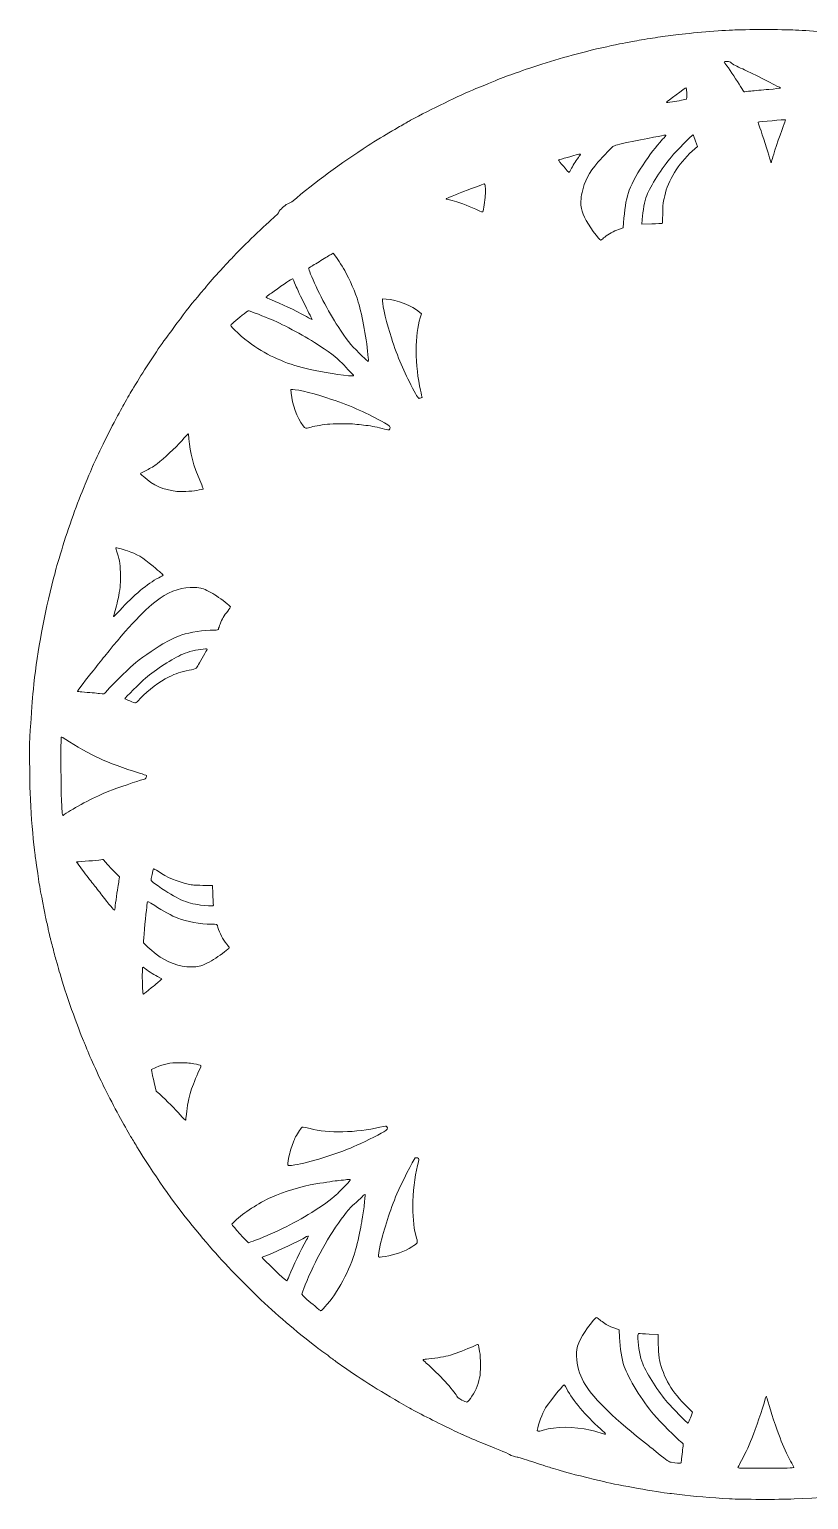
# Model space of a CAD drawing. Header units: inches. Extents: x -59.63 to -52.01, y -0.13 to 0.81.
# Drawn here: x -58.518 to -58.023, y -0.126 to 0.808 of the extents above; entities that cross this region are included whole.
import ezdxf

# ---------------------------------------------------------------- set-up
doc = ezdxf.new("R2010")
doc.units = ezdxf.units.IN
doc.header["$MEASUREMENT"] = 0
doc.layers.add('Basketball', color=7, linetype='Continuous')

msp = doc.modelspace()

# ---------------------------------------------------------------- linework, layer by layer
at = {"layer": 'Basketball', "lineweight": 0}
for points, knots in [([(-57.58404, 0.36231), (-57.58491, 0.37888), (-57.58511, 0.38116), (-57.5872, 0.39898), (-57.58812, 0.40679), (-57.58988, 0.41808), (-57.59163, 0.42733), (-57.59192, 0.42883), (-57.59223, 0.43057), (-57.59234, 0.4312), (-57.59251, 0.43227), (-57.59312, 0.43519), (-57.59452, 0.44165), (-57.5964, 0.45031), (-57.59976, 0.46328), (-57.60275, 0.47345), (-57.60467, 0.47994), (-57.61024, 0.49693), (-57.61163, 0.50051), (-57.61212, 0.50177), (-57.6131, 0.50435), (-57.61381, 0.50624), (-57.61451, 0.50813), (-57.61574, 0.51129), (-57.61654, 0.51326), (-57.61733, 0.51523), (-57.61826, 0.51755), (-57.6186, 0.51841), (-57.62011, 0.52231), (-57.62306, 0.52904), (-57.62724, 0.53816), (-57.63138, 0.54716), (-57.64126, 0.56636), (-57.64516, 0.57295), (-57.65341, 0.58689), (-57.66024, 0.59783), (-57.66378, 0.60276), (-57.66469, 0.60402), (-57.66612, 0.60609), (-57.66697, 0.60735), (-57.66782, 0.60861), (-57.67, 0.61168), (-57.67182, 0.61419), (-57.67364, 0.61669), (-57.67565, 0.61946), (-57.67629, 0.62034), (-57.67692, 0.62123), (-57.67821, 0.62293), (-57.67915, 0.62413), (-57.68009, 0.62532), (-57.68263, 0.62859), (-57.68481, 0.63138), (-57.68699, 0.63417), (-57.68958, 0.63738), (-57.69056, 0.63851), (-57.69154, 0.63964), (-57.69412, 0.6427), (-57.69629, 0.6453), (-57.70722, 0.65839), (-57.72626, 0.67772), (-57.74128, 0.69098), (-57.74491, 0.69419), (-57.75103, 0.69943), (-57.75315, 0.70116), (-57.76681, 0.71229), (-57.77872, 0.72121), (-57.78897, 0.72798), (-57.79031, 0.72886), (-57.79308, 0.7307), (-57.79513, 0.73208), (-57.79718, 0.73345), (-57.80105, 0.7359), (-57.80372, 0.73753), (-57.8064, 0.73915), (-57.8093, 0.74095), (-57.81017, 0.74153), (-57.81104, 0.74211), (-57.81297, 0.74327), (-57.81447, 0.74411), (-57.81596, 0.74495), (-57.81809, 0.74618), (-57.81919, 0.74684), (-57.82319, 0.74926), (-57.84058, 0.75838), (-57.84796, 0.76194), (-57.85482, 0.76524), (-57.86194, 0.76846), (-57.86817, 0.77106), (-57.87116, 0.77231), (-57.87406, 0.77354), (-57.87461, 0.77379), (-57.87977, 0.77613), (-57.90682, 0.78575), (-57.914, 0.78781), (-57.91526, 0.78817), (-57.91848, 0.78912), (-57.92116, 0.78993), (-57.92383, 0.79074), (-57.92777, 0.79183), (-57.92989, 0.79236), (-57.93202, 0.79289), (-57.93518, 0.79371), (-57.93691, 0.79418), (-57.93864, 0.79465), (-57.94154, 0.79536), (-57.94335, 0.79577), (-57.95051, 0.79738), (-57.95855, 0.79909), (-57.96169, 0.79967), (-57.9635, 0.80001), (-57.9662, 0.80053), (-57.9677, 0.80083), (-57.97207, 0.80171), (-57.98923, 0.80432), (-57.99477, 0.80495), (-57.99555, 0.80504), (-57.99839, 0.80537), (-58.00107, 0.80568), (-58.00375, 0.80599), (-58.00761, 0.80638), (-58.00966, 0.80654), (-58.0209, 0.8074), (-58.02547, 0.80771), (-58.03143, 0.80799), (-58.03965, 0.80837), (-58.06388, 0.80837), (-58.07153, 0.80799), (-58.08204, 0.80747), (-58.10073, 0.80583), (-58.10919, 0.80468), (-58.111, 0.80444), (-58.1139, 0.80405), (-58.11564, 0.80382), (-58.11737, 0.80359), (-58.12033, 0.80315), (-58.12222, 0.80284), (-58.12411, 0.80253), (-58.12725, 0.80202), (-58.1292, 0.80171), (-58.13114, 0.80139), (-58.13372, 0.80094), (-58.13492, 0.8007), (-58.13613, 0.80046), (-58.13821, 0.80007), (-58.13955, 0.79983), (-58.14367, 0.79911), (-58.15182, 0.79734), (-58.16132, 0.7951), (-58.17256, 0.79245), (-58.1905, 0.78719), (-58.20256, 0.78302), (-58.21535, 0.77859), (-58.21807, 0.77754), (-58.2345, 0.7707), (-58.24543, 0.76615), (-58.26325, 0.75751), (-58.27603, 0.75057), (-58.27666, 0.75022), (-58.27937, 0.74867), (-58.28205, 0.74712), (-58.28472, 0.74557), (-58.28775, 0.74383), (-58.28878, 0.74325), (-58.29135, 0.7418), (-58.29883, 0.7372), (-58.30295, 0.73452), (-58.32094, 0.72286), (-58.33625, 0.7116), (-58.35147, 0.69878), (-58.35396, 0.69785), (-58.35626, 0.69648), (-58.3582, 0.69439), (-58.35918, 0.69333), (-58.35998, 0.69214), (-58.36063, 0.69088), (-58.36149, 0.69012), (-58.36235, 0.68936), (-58.36321, 0.68859), (-58.37046, 0.6821), (-58.38489, 0.66812), (-58.38908, 0.66353), (-58.39069, 0.66177), (-58.39351, 0.65872), (-58.39535, 0.65675), (-58.39908, 0.65276), (-58.40277, 0.64861), (-58.40578, 0.64502), (-58.40688, 0.64371), (-58.40857, 0.64172), (-58.40952, 0.6406), (-58.41444, 0.63484), (-58.41912, 0.6289), (-58.42432, 0.62184), (-58.42657, 0.61878), (-58.42941, 0.61492), (-58.43064, 0.61327), (-58.43623, 0.60577), (-58.44402, 0.59402), (-58.44968, 0.58458), (-58.45133, 0.58182), (-58.45294, 0.5792), (-58.45326, 0.57875), (-58.45358, 0.5783), (-58.4547, 0.57636), (-58.45576, 0.57445), (-58.45681, 0.57254), (-58.45824, 0.57), (-58.45892, 0.56882), (-58.46239, 0.56287), (-58.4711, 0.5458), (-58.4753, 0.53674), (-58.47778, 0.53139), (-58.47839, 0.53), (-58.48159, 0.52228), (-58.48238, 0.52039), (-58.48348, 0.51775), (-58.48404, 0.51641), (-58.48854, 0.50559), (-58.49471, 0.48806), (-58.49858, 0.47502), (-58.50138, 0.46561), (-58.50152, 0.46512), (-58.50298, 0.45941), (-58.50907, 0.43558), (-58.51311, 0.41379), (-58.51546, 0.39225), (-58.51653, 0.3824), (-58.51671, 0.38012), (-58.51764, 0.36489), (-58.51781, 0.36214), (-58.51801, 0.3597), (-58.51808, 0.35948), (-58.51833, 0.35871), (-58.5182, 0.33001), (-58.51791, 0.32307), (-58.51743, 0.31152), (-58.51653, 0.29934), (-58.51547, 0.28999), (-58.51524, 0.28795), (-58.51491, 0.28505), (-58.51474, 0.28355), (-58.51447, 0.28113), (-58.514, 0.27781), (-58.5126, 0.26837), (-58.5119, 0.26357), (-58.5093, 0.24971), (-58.50805, 0.24402), (-58.50751, 0.24158), (-58.50674, 0.23797), (-58.50632, 0.236), (-58.50591, 0.23403), (-58.50532, 0.23152), (-58.50501, 0.23042), (-58.50471, 0.22932), (-58.50381, 0.2259), (-58.50303, 0.22283), (-58.50224, 0.21976), (-58.50123, 0.21595), (-58.50078, 0.21438), (-58.50032, 0.2128), (-58.49947, 0.20984), (-58.49889, 0.20779), (-58.49585, 0.19715), (-58.48719, 0.17256), (-58.48391, 0.16526), (-58.48352, 0.16439), (-58.48296, 0.16304), (-58.48268, 0.16225), (-58.481, 0.15766), (-58.47419, 0.14254), (-58.47043, 0.13504), (-58.46481, 0.12383), (-58.45775, 0.11073), (-58.45398, 0.10454), (-58.45327, 0.10336), (-58.45148, 0.10039), (-58.45001, 0.09795), (-58.44051, 0.08214), (-58.42601, 0.06145), (-58.41497, 0.04797), (-58.40189, 0.03198), (-58.39417, 0.02344), (-58.38044, 0.00973), (-58.36793, -0.00277), (-58.35626, -0.01322), (-58.34332, -0.02353), (-58.33461, -0.03046), (-58.33357, -0.03126), (-58.33002, -0.03377), (-58.32837, -0.03494), (-58.32643, -0.03638), (-58.32572, -0.03695), (-58.32502, -0.03753), (-58.32366, -0.03854), (-58.32272, -0.03919), (-58.32177, -0.03985), (-58.31997, -0.04111), (-58.31871, -0.04201), (-58.30807, -0.04955), (-58.29298, -0.059), (-58.27746, -0.06782), (-58.27297, -0.07037), (-58.25943, -0.0773), (-58.25156, -0.08106), (-58.24695, -0.08327), (-58.24313, -0.08507), (-58.24307, -0.08507), (-58.24301, -0.08507), (-58.24106, -0.08592), (-58.23873, -0.08696), (-58.23447, -0.08886), (-58.22832, -0.09139), (-58.21932, -0.09492), (-58.21664, -0.09597), (-58.21388, -0.09722), (-58.21319, -0.09769), (-58.21184, -0.0986), (-58.20955, -0.09939), (-58.20827, -0.09939), (-58.20784, -0.09939), (-58.20365, -0.10067), (-58.19894, -0.10223), (-58.19424, -0.10379), (-58.18878, -0.10554), (-58.18681, -0.10612), (-58.18484, -0.1067), (-58.18226, -0.10748), (-58.18108, -0.10784), (-58.17505, -0.10972), (-58.1707, -0.11083), (-58.1533, -0.11499), (-58.14338, -0.11736), (-58.11912, -0.12166), (-58.1112, -0.12246), (-58.11017, -0.12256), (-58.1074, -0.12289), (-58.10504, -0.12318), (-58.09649, -0.12426), (-58.08505, -0.12523), (-58.07339, -0.12588), (-58.07339, -0.12588), (-58.07339, -0.12588), (-58.07339, -0.12588), (-58.06536, -0.12633), (-58.04258, -0.12641), (-58.03229, -0.12602), (-58.00264, -0.12492), (-57.97029, -0.12037), (-57.94049, -0.11311), (-57.92364, -0.10901), (-57.90309, -0.10278), (-57.89094, -0.0981), (-57.8896, -0.09759), (-57.88799, -0.097), (-57.88736, -0.09681), (-57.88633, -0.09649), (-57.87927, -0.09368), (-57.87118, -0.09037), (-57.86751, -0.08887), (-57.86158, -0.0863), (-57.85829, -0.0848), (-57.85695, -0.08419), (-57.85424, -0.08295), (-57.85227, -0.08205), (-57.84583, -0.07911), (-57.83355, -0.0728), (-57.82234, -0.06668), (-57.81835, -0.0645), (-57.80127, -0.05424), (-57.79814, -0.05214), (-57.79727, -0.05156), (-57.7956, -0.05047), (-57.79442, -0.04971), (-57.79243, -0.04844), (-57.79017, -0.04689), (-57.78024, -0.04), (-57.77819, -0.03858), (-57.77555, -0.03668), (-57.77437, -0.03577), (-57.77319, -0.03486), (-57.77029, -0.03267), (-57.76792, -0.0309), (-57.76556, -0.02913), (-57.76272, -0.02694), (-57.76162, -0.02603), (-57.76052, -0.02512), (-57.75819, -0.02325), (-57.75645, -0.02186), (-57.74504, -0.01279), (-57.7297, 0.00108), (-57.71894, 0.01206), (-57.71399, 0.01711), (-57.70391, 0.02784), (-57.70215, 0.02992), (-57.70162, 0.03055), (-57.69977, 0.03269), (-57.69804, 0.03467), (-57.69339, 0.03999), (-57.68913, 0.04504), (-57.68669, 0.04811), (-57.6789, 0.05795), (-57.67728, 0.0601), (-57.66999, 0.07031), (-57.66599, 0.07591), (-57.65709, 0.08924), (-57.65469, 0.09322), (-57.65402, 0.09433), (-57.65295, 0.09607), (-57.65229, 0.09709), (-57.64792, 0.10393), (-57.63995, 0.11821), (-57.63452, 0.12888), (-57.62849, 0.14075), (-57.61951, 0.1606), (-57.61631, 0.16912), (-57.61583, 0.17039), (-57.61498, 0.17264), (-57.6144, 0.17414), (-57.60757, 0.19189), (-57.60024, 0.21562), (-57.59634, 0.23257), (-57.59153, 0.25349), (-57.58872, 0.26932), (-57.58676, 0.28656), (-57.58572, 0.29576), (-57.58532, 0.29967), (-57.58507, 0.30317), (-57.58491, 0.30537), (-57.58464, 0.30879), (-57.58449, 0.31076), (-57.58357, 0.32204), (-57.58334, 0.34892), (-57.58404, 0.36231)], [0, 0, 0, 0, 1, 1, 1, 2, 2, 2, 3, 3, 3, 4, 4, 4, 5, 5, 5, 6, 6, 6, 7, 7, 7, 8, 8, 8, 9, 9, 9, 10, 10, 10, 11, 11, 11, 12, 12, 12, 13, 13, 13, 14, 14, 14, 15, 15, 15, 16, 16, 16, 17, 17, 17, 18, 18, 18, 19, 19, 19, 20, 20, 20, 21, 21, 21, 22, 22, 22, 23, 23, 23, 24, 24, 24, 25, 25, 25, 26, 26, 26, 27, 27, 27, 28, 28, 28, 29, 29, 29, 30, 30, 30, 31, 31, 31, 32, 32, 32, 33, 33, 33, 34, 34, 34, 35, 35, 35, 36, 36, 36, 37, 37, 37, 38, 38, 38, 39, 39, 39, 40, 40, 40, 41, 41, 41, 42, 42, 42, 43, 43, 43, 44, 44, 44, 45, 45, 45, 46, 46, 46, 47, 47, 47, 48, 48, 48, 49, 49, 49, 50, 50, 50, 51, 51, 51, 52, 52, 52, 53, 53, 53, 54, 54, 54, 55, 55, 55, 56, 56, 56, 57, 57, 57, 58, 58, 58, 59, 59, 59, 60, 60, 60, 61, 61, 61, 62, 62, 62, 63, 63, 63, 64, 64, 64, 65, 65, 65, 66, 66, 66, 67, 67, 67, 68, 68, 68, 69, 69, 69, 70, 70, 70, 71, 71, 71, 72, 72, 72, 73, 73, 73, 74, 74, 74, 75, 75, 75, 76, 76, 76, 77, 77, 77, 78, 78, 78, 79, 79, 79, 80, 80, 80, 81, 81, 81, 82, 82, 82, 83, 83, 83, 84, 84, 84, 85, 85, 85, 86, 86, 86, 87, 87, 87, 88, 88, 88, 89, 89, 89, 90, 90, 90, 91, 91, 91, 92, 92, 92, 93, 93, 93, 94, 94, 94, 95, 95, 95, 96, 96, 96, 97, 97, 97, 98, 98, 98, 99, 99, 99, 100, 100, 100, 101, 101, 101, 102, 102, 102, 103, 103, 103, 104, 104, 104, 105, 105, 105, 106, 106, 106, 107, 107, 107, 108, 108, 108, 109, 109, 109, 110, 110, 110, 111, 111, 111, 112, 112, 112, 113, 113, 113, 114, 114, 114, 115, 115, 115, 116, 116, 116, 117, 117, 117, 118, 118, 118, 119, 119, 119, 120, 120, 120, 121, 121, 121, 122, 122, 122, 123, 123, 123, 124, 124, 124, 125, 125, 125, 126, 126, 126, 127, 127, 127, 128, 128, 128, 129, 129, 129, 130, 130, 130, 131, 131, 131, 132, 132, 132, 133, 133, 133, 134, 134, 134, 135, 135, 135, 136, 136, 136, 137, 137, 137, 138, 138, 138, 139, 139, 139, 140, 140, 140, 141, 141, 141, 142, 142, 142, 143, 143, 143, 144, 144, 144, 144]), ([(-58.07506, 0.78521), (-58.076, 0.78646), (-58.07672, 0.78759), (-58.07664, 0.78771), (-58.07657, 0.78784), (-58.07579, 0.78793), (-58.07492, 0.78793), (-58.07354, 0.78793), (-58.07319, 0.78781), (-58.07212, 0.78693), (-58.07145, 0.78638), (-58.06988, 0.78547), (-58.06864, 0.7849), (-58.06739, 0.78433), (-58.06521, 0.78333), (-58.06379, 0.78268), (-58.06109, 0.78145), (-58.04262, 0.77218), (-58.04161, 0.77155), (-58.04129, 0.77135), (-58.04102, 0.77111), (-58.04102, 0.77102), (-58.04102, 0.77093), (-58.04434, 0.77057), (-58.0484, 0.77021), (-58.05246, 0.76986), (-58.05756, 0.76939), (-58.05975, 0.76916), (-58.06194, 0.76893), (-58.06389, 0.76874), (-58.06409, 0.76874), (-58.06429, 0.76874), (-58.06533, 0.77026), (-58.0664, 0.77211), (-58.06862, 0.77593), (-58.07252, 0.78183), (-58.07506, 0.78521)], [0, 0, 0, 0, 1, 1, 1, 2, 2, 2, 3, 3, 3, 4, 4, 4, 5, 5, 5, 6, 6, 6, 7, 7, 7, 8, 8, 8, 9, 9, 9, 10, 10, 10, 11, 11, 11, 12, 12, 12, 12]), ([(-58.1009, 0.77132), (-58.1006, 0.77132), (-58.10035, 0.76444), (-58.10064, 0.76407), (-58.10074, 0.76393), (-58.10222, 0.76359), (-58.10393, 0.76329), (-58.10564, 0.763), (-58.10819, 0.76256), (-58.10959, 0.76232), (-58.10959, 0.76232), (-58.10959, 0.76232), (-58.10959, 0.76232), (-58.1121, 0.76188), (-58.11349, 0.76176), (-58.11349, 0.76199), (-58.11349, 0.76219), (-58.10118, 0.77132), (-58.1009, 0.77132)], [0, 0, 0, 0, 1, 1, 1, 2, 2, 2, 3, 3, 3, 4, 4, 4, 5, 5, 5, 6, 6, 6, 6]), ([(-58.03772, 0.75093), (-58.03768, 0.75088), (-58.03808, 0.74975), (-58.03862, 0.74841), (-58.04002, 0.74495), (-58.04482, 0.73077), (-58.04574, 0.72736), (-58.04617, 0.72578), (-58.04663, 0.7243), (-58.04676, 0.72406), (-58.04705, 0.72355), (-58.04703, 0.72349), (-58.0479, 0.72678), (-58.04872, 0.72987), (-58.05244, 0.74141), (-58.05401, 0.74576), (-58.05471, 0.7477), (-58.05517, 0.74934), (-58.05504, 0.74942), (-58.05466, 0.74966), (-58.03791, 0.75112), (-58.03772, 0.75093)], [0, 0, 0, 0, 1, 1, 1, 2, 2, 2, 3, 3, 3, 4, 4, 4, 5, 5, 5, 6, 6, 6, 7, 7, 7, 7]), ([(-58.15696, 0.72392), (-58.15338, 0.72811), (-58.14794, 0.73375), (-58.14702, 0.73422), (-58.1461, 0.73469), (-58.14145, 0.73583), (-58.13526, 0.73709), (-58.11962, 0.74027), (-58.11412, 0.74132), (-58.11373, 0.74119), (-58.11358, 0.74114), (-58.11453, 0.73993), (-58.11584, 0.73851), (-58.12089, 0.73303), (-58.12328, 0.7299), (-58.12875, 0.72163), (-58.1325, 0.71597), (-58.13637, 0.70852), (-58.13761, 0.70459), (-58.13921, 0.69953), (-58.14014, 0.69364), (-58.14064, 0.68541), (-58.14064, 0.68541), (-58.14084, 0.68213), (-58.14084, 0.68213), (-58.14084, 0.68213), (-58.14386, 0.68111), (-58.14386, 0.68111), (-58.14709, 0.68002), (-58.15005, 0.67841), (-58.15267, 0.67631), (-58.15267, 0.67631), (-58.15267, 0.67631), (-58.15267, 0.67631), (-58.15357, 0.67559), (-58.15451, 0.67482), (-58.15476, 0.67461), (-58.15536, 0.67409), (-58.15579, 0.67446), (-58.15818, 0.67752), (-58.16308, 0.68378), (-58.1667, 0.69036), (-58.16751, 0.69445), (-58.16803, 0.69712), (-58.16787, 0.70078), (-58.16705, 0.70475), (-58.16561, 0.71173), (-58.16276, 0.71714), (-58.15696, 0.72392)], [0, 0, 0, 0, 1, 1, 1, 2, 2, 2, 3, 3, 3, 4, 4, 4, 5, 5, 5, 6, 6, 6, 7, 7, 7, 8, 8, 8, 9, 9, 9, 10, 10, 10, 11, 11, 11, 12, 12, 12, 13, 13, 13, 14, 14, 14, 15, 15, 15, 16, 16, 16, 16]), ([(-58.09549, 0.73242), (-58.10443, 0.72465), (-58.11148, 0.71406), (-58.11405, 0.70452), (-58.1155, 0.69913), (-58.11583, 0.69664), (-58.11583, 0.69075), (-58.11583, 0.68669), (-58.11593, 0.68504), (-58.11616, 0.68497), (-58.11635, 0.68491), (-58.11931, 0.68481), (-58.12275, 0.68473), (-58.12275, 0.68473), (-58.12901, 0.6846), (-58.12901, 0.6846), (-58.12901, 0.6846), (-58.12882, 0.6875), (-58.12882, 0.6875), (-58.12843, 0.69342), (-58.12738, 0.69894), (-58.12592, 0.70283), (-58.12379, 0.7085), (-58.11616, 0.72048), (-58.11024, 0.72744), (-58.10734, 0.73085), (-58.0971, 0.74126), (-58.09665, 0.74125), (-58.09645, 0.74125), (-58.09624, 0.74109), (-58.09618, 0.74089), (-58.09612, 0.74069), (-58.09553, 0.73906), (-58.09487, 0.73727), (-58.09487, 0.73727), (-58.09367, 0.734), (-58.09367, 0.734), (-58.09367, 0.734), (-58.09549, 0.73242), (-58.09549, 0.73242)], [0, 0, 0, 0, 1, 1, 1, 2, 2, 2, 3, 3, 3, 4, 4, 4, 5, 5, 5, 6, 6, 6, 7, 7, 7, 8, 8, 8, 9, 9, 9, 10, 10, 10, 11, 11, 11, 12, 12, 12, 13, 13, 13, 13]), ([(-58.1742, 0.7192), (-58.17468, 0.71825), (-58.17519, 0.71748), (-58.17534, 0.71748), (-58.17561, 0.71748), (-58.1766, 0.71858), (-58.18007, 0.72273), (-58.18173, 0.72472), (-58.18222, 0.72549), (-58.18182, 0.72549), (-58.18175, 0.72549), (-58.17927, 0.72619), (-58.17631, 0.72703), (-58.16992, 0.72885), (-58.16817, 0.72929), (-58.16799, 0.72911), (-58.16792, 0.72904), (-58.16857, 0.72803), (-58.16942, 0.72687), (-58.17125, 0.72441), (-58.17298, 0.72163), (-58.1742, 0.7192), (-58.1742, 0.7192), (-58.1742, 0.7192), (-58.1742, 0.7192)], [0, 0, 0, 0, 1, 1, 1, 2, 2, 2, 3, 3, 3, 4, 4, 4, 5, 5, 5, 6, 6, 6, 7, 7, 7, 8, 8, 8, 8]), ([(-58.22849, 0.70387), (-58.22865, 0.70155), (-58.22951, 0.69506), (-58.22994, 0.69306), (-58.22994, 0.69306), (-58.22994, 0.69306), (-58.22994, 0.69306), (-58.23004, 0.69256), (-58.23028, 0.69228), (-58.23058, 0.6923), (-58.23085, 0.69231), (-58.23267, 0.69307), (-58.23464, 0.69398), (-58.23993, 0.69641), (-58.24611, 0.69872), (-58.24968, 0.69959), (-58.25399, 0.70064), (-58.25378, 0.70056), (-58.25325, 0.70086), (-58.25257, 0.70124), (-58.24305, 0.70513), (-58.24066, 0.706), (-58.23948, 0.70643), (-58.23658, 0.7075), (-58.23421, 0.70838), (-58.23185, 0.70926), (-58.22966, 0.71003), (-58.22935, 0.71008), (-58.22885, 0.71016), (-58.22875, 0.70995), (-58.22855, 0.70831), (-58.22842, 0.70729), (-58.2284, 0.70529), (-58.22849, 0.70387)], [0, 0, 0, 0, 1, 1, 1, 2, 2, 2, 3, 3, 3, 4, 4, 4, 5, 5, 5, 6, 6, 6, 7, 7, 7, 8, 8, 8, 9, 9, 9, 10, 10, 10, 11, 11, 11, 11]), ([(-58.30295, 0.59954), (-58.30295, 0.59954), (-58.30295, 0.59954), (-58.30295, 0.59954), (-58.30284, 0.59824), (-58.30286, 0.59718), (-58.303, 0.59719), (-58.30313, 0.5972), (-58.3057, 0.59961), (-58.30872, 0.60256), (-58.31454, 0.60826), (-58.31651, 0.61072), (-58.32215, 0.61938), (-58.32833, 0.62884), (-58.33584, 0.64328), (-58.33958, 0.65284), (-58.34031, 0.6547), (-58.3409, 0.65634), (-58.3409, 0.65647), (-58.3409, 0.6566), (-58.34036, 0.65702), (-58.33969, 0.6574), (-58.33902, 0.65779), (-58.33609, 0.65956), (-58.33317, 0.66134), (-58.33026, 0.66312), (-58.3273, 0.6649), (-58.32661, 0.6653), (-58.32661, 0.6653), (-58.32534, 0.66602), (-58.32534, 0.66602), (-58.32534, 0.66602), (-58.32452, 0.66504), (-58.32452, 0.66504), (-58.32332, 0.66362), (-58.31977, 0.65821), (-58.31795, 0.65504), (-58.31456, 0.64913), (-58.31127, 0.64147), (-58.30929, 0.63491), (-58.30663, 0.62611), (-58.30386, 0.61066), (-58.30295, 0.59954)], [0, 0, 0, 0, 1, 1, 1, 2, 2, 2, 3, 3, 3, 4, 4, 4, 5, 5, 5, 6, 6, 6, 7, 7, 7, 8, 8, 8, 9, 9, 9, 10, 10, 10, 11, 11, 11, 12, 12, 12, 13, 13, 13, 14, 14, 14, 14]), ([(-58.36682, 0.63914), (-58.36613, 0.63961), (-58.36346, 0.64149), (-58.36089, 0.64331), (-58.35382, 0.64834), (-58.35123, 0.65001), (-58.35095, 0.64971), (-58.35081, 0.64957), (-58.35002, 0.64777), (-58.34919, 0.64573), (-58.34836, 0.64368), (-58.34565, 0.63795), (-58.34315, 0.633), (-58.34315, 0.633), (-58.34315, 0.633), (-58.34315, 0.633), (-58.34066, 0.62805), (-58.33865, 0.62397), (-58.33869, 0.62394), (-58.33873, 0.6239), (-58.3403, 0.62471), (-58.34219, 0.62573), (-58.3505, 0.63024), (-58.3581, 0.63388), (-58.36453, 0.63644), (-58.36641, 0.63719), (-58.36798, 0.63791), (-58.36802, 0.63804), (-58.36805, 0.63817), (-58.36751, 0.63867), (-58.36682, 0.63914)], [0, 0, 0, 0, 1, 1, 1, 2, 2, 2, 3, 3, 3, 4, 4, 4, 5, 5, 5, 6, 6, 6, 7, 7, 7, 8, 8, 8, 9, 9, 9, 10, 10, 10, 10]), ([(-58.26937, 0.57412), (-58.26973, 0.57402), (-58.27024, 0.57387), (-58.2705, 0.5738), (-58.2711, 0.57363), (-58.27162, 0.57442), (-58.27478, 0.58033), (-58.28041, 0.59084), (-58.28416, 0.5997), (-58.28826, 0.61222), (-58.29108, 0.62079), (-58.29393, 0.63258), (-58.29393, 0.63563), (-58.29393, 0.63563), (-58.29393, 0.63708), (-58.29393, 0.63708), (-58.29393, 0.63708), (-58.29153, 0.63689), (-58.29153, 0.63689), (-58.28477, 0.63637), (-58.27486, 0.63252), (-58.27038, 0.62866), (-58.27038, 0.62866), (-58.26918, 0.62763), (-58.26918, 0.62763), (-58.26918, 0.62763), (-58.26994, 0.62508), (-58.26994, 0.62508), (-58.27164, 0.61938), (-58.27243, 0.6127), (-58.27245, 0.6042), (-58.27245, 0.59517), (-58.2715, 0.58637), (-58.26971, 0.57889), (-58.26917, 0.57662), (-58.26873, 0.57467), (-58.26873, 0.57454), (-58.26873, 0.57441), (-58.26902, 0.57422), (-58.26937, 0.57412)], [0, 0, 0, 0, 1, 1, 1, 2, 2, 2, 3, 3, 3, 4, 4, 4, 5, 5, 5, 6, 6, 6, 7, 7, 7, 8, 8, 8, 9, 9, 9, 10, 10, 10, 11, 11, 11, 12, 12, 12, 13, 13, 13, 13]), ([(-58.38189, 0.62763), (-58.37987, 0.62924), (-58.37933, 0.62955), (-58.37873, 0.6294), (-58.37762, 0.62912), (-58.36874, 0.62569), (-58.36453, 0.62391), (-58.35624, 0.62041), (-58.34216, 0.61275), (-58.33387, 0.60722), (-58.32554, 0.60168), (-58.32175, 0.59864), (-58.31815, 0.59464), (-58.31636, 0.59265), (-58.31431, 0.59045), (-58.31358, 0.58974), (-58.31286, 0.58904), (-58.31226, 0.58836), (-58.31226, 0.58824), (-58.31226, 0.58802), (-58.31377, 0.588), (-58.31556, 0.58819), (-58.3236, 0.58906), (-58.33611, 0.59117), (-58.34242, 0.59271), (-58.35565, 0.59595), (-58.36661, 0.60083), (-58.37708, 0.60817), (-58.38223, 0.61177), (-58.39078, 0.61963), (-58.39033, 0.62035), (-58.39008, 0.62075), (-58.38502, 0.62512), (-58.38189, 0.62763)], [0, 0, 0, 0, 1, 1, 1, 2, 2, 2, 3, 3, 3, 4, 4, 4, 5, 5, 5, 6, 6, 6, 7, 7, 7, 8, 8, 8, 9, 9, 9, 10, 10, 10, 11, 11, 11, 11]), ([(-58.29416, 0.55466), (-58.29856, 0.55577), (-58.30172, 0.55634), (-58.30596, 0.55679), (-58.30762, 0.55696), (-58.31007, 0.55723), (-58.31142, 0.55738), (-58.31473, 0.55775), (-58.32586, 0.55773), (-58.32888, 0.55735), (-58.33332, 0.55678), (-58.33826, 0.5559), (-58.3401, 0.55534), (-58.34279, 0.55453), (-58.34302, 0.55458), (-58.3443, 0.55629), (-58.34821, 0.56153), (-58.3514, 0.57017), (-58.35196, 0.57699), (-58.35196, 0.57699), (-58.35215, 0.57942), (-58.35215, 0.57942), (-58.35215, 0.57942), (-58.351, 0.57942), (-58.351, 0.57942), (-58.34768, 0.57942), (-58.33578, 0.5764), (-58.3263, 0.57316), (-58.31346, 0.56876), (-58.30332, 0.56426), (-58.29263, 0.5582), (-58.2889, 0.5561), (-58.28875, 0.55592), (-58.28934, 0.55438), (-58.28934, 0.55438), (-58.28934, 0.55438), (-58.28934, 0.55438), (-58.2895, 0.55397), (-58.28979, 0.55366), (-58.28999, 0.55367), (-58.29019, 0.55369), (-58.29207, 0.55414), (-58.29416, 0.55466)], [0, 0, 0, 0, 1, 1, 1, 2, 2, 2, 3, 3, 3, 4, 4, 4, 5, 5, 5, 6, 6, 6, 7, 7, 7, 8, 8, 8, 9, 9, 9, 10, 10, 10, 11, 11, 11, 12, 12, 12, 13, 13, 13, 14, 14, 14, 14]), ([(-58.4438, 0.52812), (-58.44136, 0.52934), (-58.43883, 0.53089), (-58.43714, 0.53218), (-58.43265, 0.53563), (-58.42576, 0.54213), (-58.42155, 0.54687), (-58.41937, 0.54933), (-58.4175, 0.55128), (-58.41738, 0.55121), (-58.41727, 0.55114), (-58.41708, 0.54969), (-58.41697, 0.54799), (-58.41639, 0.53921), (-58.4142, 0.53121), (-58.40939, 0.52029), (-58.40843, 0.5181), (-58.40773, 0.51621), (-58.40785, 0.51609), (-58.40797, 0.51598), (-58.40981, 0.51561), (-58.41194, 0.51527), (-58.41194, 0.51527), (-58.41194, 0.51527), (-58.41194, 0.51527), (-58.41553, 0.51469), (-58.42269, 0.5143), (-58.42468, 0.51457), (-58.43379, 0.51581), (-58.43905, 0.51817), (-58.44609, 0.52422), (-58.447, 0.52499), (-58.44774, 0.52575), (-58.44774, 0.52589), (-58.44774, 0.52603), (-58.44597, 0.52703), (-58.4438, 0.52812)], [0, 0, 0, 0, 1, 1, 1, 2, 2, 2, 3, 3, 3, 4, 4, 4, 5, 5, 5, 6, 6, 6, 7, 7, 7, 8, 8, 8, 9, 9, 9, 10, 10, 10, 11, 11, 11, 12, 12, 12, 12]), ([(-58.46479, 0.43557), (-58.46418, 0.43712), (-58.46259, 0.44314), (-58.46198, 0.44624), (-58.46069, 0.45269), (-58.46048, 0.45476), (-58.46049, 0.46084), (-58.4605, 0.46753), (-58.46091, 0.47045), (-58.46254, 0.47555), (-58.46309, 0.47725), (-58.46347, 0.47871), (-58.4634, 0.47879), (-58.46323, 0.47896), (-58.45979, 0.47804), (-58.45605, 0.47682), (-58.45025, 0.47494), (-58.44649, 0.47269), (-58.43972, 0.46706), (-58.43518, 0.46329), (-58.43342, 0.4617), (-58.43342, 0.46138), (-58.43342, 0.46127), (-58.43466, 0.46052), (-58.43617, 0.45972), (-58.44342, 0.45591), (-58.45203, 0.44868), (-58.46091, 0.43896), (-58.46091, 0.43896), (-58.46091, 0.43896), (-58.46091, 0.43896), (-58.46429, 0.43526), (-58.46523, 0.43444), (-58.46479, 0.43557)], [0, 0, 0, 0, 1, 1, 1, 2, 2, 2, 3, 3, 3, 4, 4, 4, 5, 5, 5, 6, 6, 6, 7, 7, 7, 8, 8, 8, 9, 9, 9, 10, 10, 10, 11, 11, 11, 11]), ([(-58.39226, 0.43857), (-58.39466, 0.43561), (-58.39591, 0.43344), (-58.39705, 0.4303), (-58.39755, 0.42891), (-58.39808, 0.42747), (-58.39822, 0.42712), (-58.39845, 0.42651), (-58.39863, 0.42647), (-58.40116, 0.42647), (-58.40696, 0.42647), (-58.41661, 0.42501), (-58.42139, 0.42341), (-58.42385, 0.42259), (-58.43088, 0.41927), (-58.43351, 0.4177), (-58.43949, 0.41411), (-58.44819, 0.40796), (-58.45247, 0.4043), (-58.45592, 0.40133), (-58.46878, 0.38855), (-58.46984, 0.38702), (-58.46984, 0.38702), (-58.46984, 0.38702), (-58.46984, 0.38702), (-58.47076, 0.38569), (-58.47086, 0.38567), (-58.4738, 0.38611), (-58.47552, 0.38637), (-58.48065, 0.38682), (-58.48505, 0.38711), (-58.48658, 0.38721), (-58.48784, 0.38738), (-58.48784, 0.3875), (-58.48784, 0.38778), (-58.4816, 0.39598), (-58.47769, 0.40084), (-58.47604, 0.40289), (-58.4728, 0.40695), (-58.47048, 0.40986), (-58.45558, 0.42858), (-58.44401, 0.44072), (-58.43528, 0.44678), (-58.42849, 0.45149), (-58.42062, 0.45393), (-58.41328, 0.45361), (-58.41136, 0.45353), (-58.4095, 0.45328), (-58.40864, 0.45299), (-58.40641, 0.45222), (-58.40236, 0.45011), (-58.39935, 0.44813), (-58.39622, 0.44608), (-58.39079, 0.44181), (-58.39057, 0.44124), (-58.39048, 0.44103), (-58.39125, 0.43983), (-58.39226, 0.43857)], [0, 0, 0, 0, 1, 1, 1, 2, 2, 2, 3, 3, 3, 4, 4, 4, 5, 5, 5, 6, 6, 6, 7, 7, 7, 8, 8, 8, 9, 9, 9, 10, 10, 10, 11, 11, 11, 12, 12, 12, 13, 13, 13, 14, 14, 14, 15, 15, 15, 16, 16, 16, 17, 17, 17, 18, 18, 18, 19, 19, 19, 19]), ([(-58.40543, 0.41408), (-58.40552, 0.41384), (-58.40653, 0.41205), (-58.40767, 0.4101), (-58.40881, 0.40816), (-58.41024, 0.40566), (-58.41085, 0.40456), (-58.41147, 0.40346), (-58.41215, 0.40237), (-58.41237, 0.40215), (-58.41259, 0.40193), (-58.41461, 0.40137), (-58.41686, 0.40092), (-58.42204, 0.39988), (-58.42523, 0.39882), (-58.42959, 0.39669), (-58.43593, 0.39359), (-58.44245, 0.38867), (-58.44791, 0.38285), (-58.44934, 0.38132), (-58.45069, 0.38008), (-58.45091, 0.38009), (-58.4516, 0.38012), (-58.45758, 0.38254), (-58.45768, 0.38283), (-58.45779, 0.38315), (-58.44766, 0.39322), (-58.44463, 0.39579), (-58.43803, 0.4014), (-58.42735, 0.4083), (-58.42073, 0.41121), (-58.41753, 0.41262), (-58.41175, 0.41402), (-58.40781, 0.41433), (-58.40557, 0.41451), (-58.40528, 0.41448), (-58.40543, 0.41408)], [0, 0, 0, 0, 1, 1, 1, 2, 2, 2, 3, 3, 3, 4, 4, 4, 5, 5, 5, 6, 6, 6, 7, 7, 7, 8, 8, 8, 9, 9, 9, 10, 10, 10, 11, 11, 11, 12, 12, 12, 12]), ([(-58.46779, 0.32402), (-58.47581, 0.32089), (-58.4883, 0.31441), (-58.49489, 0.30999), (-58.49582, 0.30936), (-58.49672, 0.30877), (-58.4969, 0.30866), (-58.49735, 0.3084), (-58.49749, 0.30966), (-58.49792, 0.31763), (-58.4983, 0.32459), (-58.49845, 0.3581), (-58.49811, 0.35844), (-58.498, 0.35855), (-58.49673, 0.35784), (-58.49527, 0.35688), (-58.48909, 0.35278), (-58.47979, 0.34757), (-58.47395, 0.34492), (-58.46756, 0.34202), (-58.45847, 0.33866), (-58.44846, 0.3355), (-58.44609, 0.33475), (-58.44405, 0.33406), (-58.44393, 0.33395), (-58.4438, 0.33384), (-58.44387, 0.33331), (-58.4441, 0.33277), (-58.44445, 0.33193), (-58.44472, 0.33174), (-58.44605, 0.3314), (-58.44897, 0.33066), (-58.46307, 0.32587), (-58.46779, 0.32402)], [0, 0, 0, 0, 1, 1, 1, 2, 2, 2, 3, 3, 3, 4, 4, 4, 5, 5, 5, 6, 6, 6, 7, 7, 7, 8, 8, 8, 9, 9, 9, 10, 10, 10, 11, 11, 11, 11]), ([(-58.46131, 0.26803), (-58.46142, 0.26719), (-58.46169, 0.26541), (-58.46193, 0.26407), (-58.46238, 0.26145), (-58.46363, 0.25265), (-58.46393, 0.24997), (-58.46393, 0.24997), (-58.46393, 0.24997), (-58.46393, 0.24997), (-58.46403, 0.24906), (-58.46421, 0.24832), (-58.46434, 0.24832), (-58.46461, 0.24832), (-58.46756, 0.25192), (-58.47222, 0.25791), (-58.47393, 0.26012), (-58.47652, 0.26341), (-58.47797, 0.26522), (-58.47943, 0.26703), (-58.48239, 0.2709), (-58.48455, 0.27381), (-58.48455, 0.27381), (-58.48849, 0.27911), (-58.48849, 0.27911), (-58.48849, 0.27911), (-58.48723, 0.27917), (-58.48723, 0.27917), (-58.48193, 0.27944), (-58.47369, 0.28018), (-58.47189, 0.28056), (-58.47139, 0.28066), (-58.47106, 0.2804), (-58.47034, 0.27933), (-58.46983, 0.27858), (-58.46755, 0.27607), (-58.46527, 0.27376), (-58.46527, 0.27376), (-58.46112, 0.26955), (-58.46112, 0.26955), (-58.46112, 0.26955), (-58.46131, 0.26803), (-58.46131, 0.26803)], [0, 0, 0, 0, 1, 1, 1, 2, 2, 2, 3, 3, 3, 4, 4, 4, 5, 5, 5, 6, 6, 6, 7, 7, 7, 8, 8, 8, 9, 9, 9, 10, 10, 10, 11, 11, 11, 12, 12, 12, 13, 13, 13, 14, 14, 14, 14]), ([(-58.402, 0.26403), (-58.402, 0.26403), (-58.40182, 0.25896), (-58.40182, 0.25896), (-58.40172, 0.25618), (-58.40155, 0.25331), (-58.40145, 0.25259), (-58.40145, 0.25259), (-58.40145, 0.25259), (-58.40145, 0.25259), (-58.40132, 0.2516), (-58.40137, 0.25124), (-58.40166, 0.25116), (-58.40236, 0.25095), (-58.40598, 0.25117), (-58.40949, 0.25163), (-58.41894, 0.25288), (-58.42437, 0.25532), (-58.43649, 0.26376), (-58.43889, 0.26543), (-58.44092, 0.26695), (-58.44099, 0.26713), (-58.44114, 0.26753), (-58.43978, 0.27444), (-58.43949, 0.27473), (-58.43938, 0.27483), (-58.43808, 0.2741), (-58.43659, 0.27308), (-58.43096, 0.26924), (-58.42434, 0.26642), (-58.41738, 0.2649), (-58.41491, 0.26437), (-58.41327, 0.26423), (-58.40819, 0.26414), (-58.40819, 0.26414), (-58.402, 0.26403), (-58.402, 0.26403)], [0, 0, 0, 0, 1, 1, 1, 2, 2, 2, 3, 3, 3, 4, 4, 4, 5, 5, 5, 6, 6, 6, 7, 7, 7, 8, 8, 8, 9, 9, 9, 10, 10, 10, 11, 11, 11, 12, 12, 12, 12]), ([(-58.39991, 0.21787), (-58.40339, 0.21556), (-58.4079, 0.21331), (-58.41035, 0.21267), (-58.41035, 0.21267), (-58.41035, 0.21267), (-58.41035, 0.21267), (-58.41144, 0.21239), (-58.41325, 0.21224), (-58.41536, 0.21225), (-58.42312, 0.21229), (-58.43085, 0.21512), (-58.43777, 0.22045), (-58.44118, 0.22308), (-58.44573, 0.22719), (-58.44576, 0.22768), (-58.44587, 0.22954), (-58.44483, 0.24178), (-58.444, 0.24832), (-58.4437, 0.25076), (-58.44344, 0.25289), (-58.44344, 0.25305), (-58.44342, 0.25424), (-58.44285, 0.25403), (-58.43864, 0.25124), (-58.43402, 0.24817), (-58.42749, 0.24461), (-58.42392, 0.2432), (-58.41855, 0.24108), (-58.40943, 0.23945), (-58.40288, 0.23944), (-58.39902, 0.23944), (-58.39907, 0.23946), (-58.3985, 0.23744), (-58.39742, 0.23361), (-58.39556, 0.2301), (-58.39283, 0.22677), (-58.39192, 0.22566), (-58.39132, 0.22466), (-58.39141, 0.22443), (-58.39162, 0.22388), (-58.39621, 0.22033), (-58.39991, 0.21787)], [0, 0, 0, 0, 1, 1, 1, 2, 2, 2, 3, 3, 3, 4, 4, 4, 5, 5, 5, 6, 6, 6, 7, 7, 7, 8, 8, 8, 9, 9, 9, 10, 10, 10, 11, 11, 11, 12, 12, 12, 13, 13, 13, 14, 14, 14, 14]), ([(-58.44641, 0.19885), (-58.44666, 0.2045), (-58.44663, 0.21144), (-58.44635, 0.21189), (-58.44616, 0.21218), (-58.44593, 0.21212), (-58.44528, 0.21158), (-58.44363, 0.21022), (-58.43965, 0.20763), (-58.43697, 0.20618), (-58.43697, 0.20618), (-58.43424, 0.20471), (-58.43424, 0.20471), (-58.43424, 0.20471), (-58.43504, 0.20388), (-58.43504, 0.20388), (-58.43548, 0.20342), (-58.438, 0.20128), (-58.44065, 0.19912), (-58.44065, 0.19912), (-58.44065, 0.19912), (-58.44065, 0.19912), (-58.4433, 0.19697), (-58.44563, 0.19511), (-58.44584, 0.19499), (-58.44614, 0.19482), (-58.44626, 0.1956), (-58.44641, 0.19885)], [0, 0, 0, 0, 1, 1, 1, 2, 2, 2, 3, 3, 3, 4, 4, 4, 5, 5, 5, 6, 6, 6, 7, 7, 7, 8, 8, 8, 9, 9, 9, 9]), ([(-58.41055, 0.14621), (-58.41241, 0.14218), (-58.41461, 0.13667), (-58.4157, 0.13335), (-58.41688, 0.12974), (-58.41817, 0.12315), (-58.41856, 0.11871), (-58.41856, 0.11871), (-58.41856, 0.11872), (-58.41856, 0.11872), (-58.41874, 0.11667), (-58.41898, 0.11489), (-58.4191, 0.11476), (-58.41921, 0.11463), (-58.42073, 0.11618), (-58.42246, 0.1182), (-58.42556, 0.1218), (-58.43112, 0.12739), (-58.43548, 0.13128), (-58.43548, 0.13128), (-58.43768, 0.13325), (-58.43768, 0.13325), (-58.43768, 0.13325), (-58.43901, 0.13873), (-58.43901, 0.13873), (-58.43974, 0.14174), (-58.44041, 0.14486), (-58.4405, 0.14566), (-58.4405, 0.14566), (-58.44065, 0.14712), (-58.44065, 0.14712), (-58.44065, 0.14712), (-58.4379, 0.14833), (-58.4379, 0.14833), (-58.43256, 0.15067), (-58.42928, 0.15132), (-58.42268, 0.15135), (-58.41881, 0.15136), (-58.41698, 0.15122), (-58.4138, 0.15069), (-58.41159, 0.15031), (-58.40963, 0.14986), (-58.40944, 0.14969), (-58.40917, 0.14943), (-58.40942, 0.14865), (-58.41055, 0.14621)], [0, 0, 0, 0, 1, 1, 1, 2, 2, 2, 3, 3, 3, 4, 4, 4, 5, 5, 5, 6, 6, 6, 7, 7, 7, 8, 8, 8, 9, 9, 9, 10, 10, 10, 11, 11, 11, 12, 12, 12, 13, 13, 13, 14, 14, 14, 15, 15, 15, 15]), ([(-58.34964, 0.08634), (-58.35292, 0.08581), (-58.35377, 0.08581), (-58.35398, 0.08635), (-58.35419, 0.08691), (-58.35363, 0.09082), (-58.3529, 0.09389), (-58.35237, 0.09612), (-58.35102, 0.10011), (-58.34994, 0.10263), (-58.34932, 0.10407), (-58.34661, 0.10842), (-58.34555, 0.10968), (-58.34461, 0.11079), (-58.34519, 0.11082), (-58.3399, 0.10944), (-58.32853, 0.10649), (-58.31041, 0.10685), (-58.29555, 0.11032), (-58.29164, 0.11123), (-58.29157, 0.11123), (-58.29117, 0.11068), (-58.29034, 0.10955), (-58.29078, 0.1088), (-58.29307, 0.10744), (-58.29641, 0.10547), (-58.30767, 0.09989), (-58.31212, 0.098), (-58.32369, 0.09309), (-58.34079, 0.08778), (-58.34964, 0.08634), (-58.34964, 0.08634), (-58.34964, 0.08634), (-58.34964, 0.08634)], [0, 0, 0, 0, 1, 1, 1, 2, 2, 2, 3, 3, 3, 4, 4, 4, 5, 5, 5, 6, 6, 6, 7, 7, 7, 8, 8, 8, 9, 9, 9, 10, 10, 10, 11, 11, 11, 11]), ([(-58.2716, 0.08606), (-58.27357, 0.07828), (-58.27459, 0.06926), (-58.27457, 0.05986), (-58.27455, 0.05136), (-58.27384, 0.04524), (-58.27226, 0.03971), (-58.27139, 0.03668), (-58.27127, 0.03691), (-58.27521, 0.03436), (-58.27996, 0.03128), (-58.28577, 0.02917), (-58.2922, 0.02821), (-58.2922, 0.02821), (-58.2922, 0.02821), (-58.2922, 0.02821), (-58.29553, 0.02771), (-58.29613, 0.02768), (-58.29635, 0.02803), (-58.29658, 0.0284), (-58.29604, 0.03228), (-58.29534, 0.03531), (-58.29288, 0.04591), (-58.28915, 0.05742), (-58.28472, 0.06802), (-58.28218, 0.07412), (-58.27421, 0.08971), (-58.27304, 0.09089), (-58.27264, 0.09128), (-58.27073, 0.09053), (-58.27073, 0.08998), (-58.27073, 0.08972), (-58.27113, 0.08795), (-58.2716, 0.08606)], [0, 0, 0, 0, 1, 1, 1, 2, 2, 2, 3, 3, 3, 4, 4, 4, 5, 5, 5, 6, 6, 6, 7, 7, 7, 8, 8, 8, 9, 9, 9, 10, 10, 10, 11, 11, 11, 11]), ([(-58.37453, 0.03854), (-58.37688, 0.03766), (-58.37895, 0.03694), (-58.37913, 0.03694), (-58.3797, 0.03694), (-58.3896, 0.048), (-58.3896, 0.04863), (-58.3896, 0.04878), (-58.38879, 0.04966), (-58.3878, 0.05058), (-58.38176, 0.05624), (-58.37313, 0.06187), (-58.36426, 0.06596), (-58.35679, 0.0694), (-58.34558, 0.07274), (-58.33632, 0.07428), (-58.32911, 0.07548), (-58.32445, 0.07617), (-58.32157, 0.07647), (-58.31984, 0.07665), (-58.31758, 0.0769), (-58.31656, 0.07703), (-58.3155, 0.07716), (-58.31458, 0.07715), (-58.31443, 0.07701), (-58.31426, 0.07686), (-58.31538, 0.07549), (-58.31728, 0.07353), (-58.31899, 0.07176), (-58.32128, 0.06939), (-58.32235, 0.06828), (-58.32455, 0.06599), (-58.33034, 0.06167), (-58.33675, 0.05754), (-58.34824, 0.05013), (-58.36177, 0.04333), (-58.37453, 0.03854), (-58.37453, 0.03854), (-58.37453, 0.03854), (-58.37453, 0.03854)], [0, 0, 0, 0, 1, 1, 1, 2, 2, 2, 3, 3, 3, 4, 4, 4, 5, 5, 5, 6, 6, 6, 7, 7, 7, 8, 8, 8, 9, 9, 9, 10, 10, 10, 11, 11, 11, 12, 12, 12, 13, 13, 13, 13]), ([(-58.30494, 0.06638), (-58.30504, 0.06572), (-58.30526, 0.06382), (-58.30541, 0.06216), (-58.30569, 0.05922), (-58.30621, 0.05548), (-58.30683, 0.05198), (-58.307, 0.05103), (-58.30726, 0.04944), (-58.30741, 0.04844), (-58.30804, 0.04431), (-58.30955, 0.03753), (-58.31101, 0.03236), (-58.31468, 0.01932), (-58.32222, 0.00529), (-58.33053, -0.00394), (-58.33053, -0.00394), (-58.33053, -0.00395), (-58.33053, -0.00395), (-58.3317, -0.00524), (-58.33283, -0.00631), (-58.33305, -0.00631), (-58.33328, -0.00631), (-58.33394, -0.00588), (-58.33453, -0.00536), (-58.33512, -0.00485), (-58.3367, -0.00353), (-58.33804, -0.00244), (-58.34176, 0.00058), (-58.3452, 0.00377), (-58.3452, 0.00419), (-58.3452, 0.0044), (-58.34423, 0.00705), (-58.34303, 0.01007), (-58.33702, 0.02529), (-58.32799, 0.0415), (-58.31838, 0.05431), (-58.31588, 0.05765), (-58.31439, 0.05931), (-58.31191, 0.06152), (-58.31013, 0.0631), (-58.30798, 0.06511), (-58.30712, 0.06599), (-58.30518, 0.06797), (-58.30467, 0.06806), (-58.30494, 0.06638)], [0, 0, 0, 0, 1, 1, 1, 2, 2, 2, 3, 3, 3, 4, 4, 4, 5, 5, 5, 6, 6, 6, 7, 7, 7, 8, 8, 8, 9, 9, 9, 10, 10, 10, 11, 11, 11, 12, 12, 12, 13, 13, 13, 14, 14, 14, 15, 15, 15, 15]), ([(-58.3548, 0.01261), (-58.35537, 0.01262), (-58.37041, 0.02697), (-58.37041, 0.02751), (-58.37041, 0.0276), (-58.36863, 0.02837), (-58.36647, 0.02922), (-58.35985, 0.03181), (-58.34798, 0.03749), (-58.34214, 0.04085), (-58.34164, 0.04113), (-58.34115, 0.04129), (-58.34105, 0.04119), (-58.34095, 0.04109), (-58.34144, 0.03999), (-58.34214, 0.03876), (-58.34608, 0.03179), (-58.3506, 0.02244), (-58.35323, 0.01582), (-58.35323, 0.01582), (-58.35323, 0.01582), (-58.35323, 0.01582), (-58.35393, 0.01405), (-58.35464, 0.01261), (-58.3548, 0.01261)], [0, 0, 0, 0, 1, 1, 1, 2, 2, 2, 3, 3, 3, 4, 4, 4, 5, 5, 5, 6, 6, 6, 7, 7, 7, 8, 8, 8, 8]), ([(-58.10315, -0.09467), (-58.10332, -0.09624), (-58.1036, -0.09885), (-58.10378, -0.10047), (-58.10378, -0.10047), (-58.10378, -0.10047), (-58.10378, -0.10047), (-58.10416, -0.10394), (-58.10327, -0.10365), (-58.11052, -0.10268), (-58.11176, -0.10251), (-58.11328, -0.10147), (-58.11838, -0.09726), (-58.11973, -0.09615), (-58.12263, -0.09383), (-58.12482, -0.0921), (-58.14598, -0.07545), (-58.15923, -0.06267), (-58.16507, -0.05327), (-58.16803, -0.04851), (-58.1698, -0.04333), (-58.17049, -0.03738), (-58.17123, -0.03113), (-58.1699, -0.02672), (-58.16512, -0.01948), (-58.16231, -0.01522), (-58.15856, -0.0106), (-58.15793, -0.0106), (-58.15764, -0.0106), (-58.15716, -0.01087), (-58.15686, -0.01119), (-58.15606, -0.01208), (-58.15281, -0.01442), (-58.15087, -0.0155), (-58.14993, -0.01603), (-58.14787, -0.01692), (-58.14629, -0.01747), (-58.14629, -0.01747), (-58.14342, -0.01848), (-58.14342, -0.01848), (-58.14342, -0.01848), (-58.14324, -0.02335), (-58.14324, -0.02335), (-58.14297, -0.0305), (-58.14199, -0.03652), (-58.14023, -0.04184), (-58.1379, -0.04888), (-58.12863, -0.06392), (-58.12152, -0.07221), (-58.11779, -0.07654), (-58.10625, -0.08825), (-58.1044, -0.08957), (-58.10315, -0.09046), (-58.10263, -0.09101), (-58.10271, -0.09133), (-58.10279, -0.09159), (-58.10298, -0.09309), (-58.10315, -0.09467)], [0, 0, 0, 0, 1, 1, 1, 2, 2, 2, 3, 3, 3, 4, 4, 4, 5, 5, 5, 6, 6, 6, 7, 7, 7, 8, 8, 8, 9, 9, 9, 10, 10, 10, 11, 11, 11, 12, 12, 12, 13, 13, 13, 14, 14, 14, 15, 15, 15, 16, 16, 16, 17, 17, 17, 18, 18, 18, 19, 19, 19, 19]), ([(-58.23216, -0.04893), (-58.23324, -0.05387), (-58.23523, -0.05837), (-58.23804, -0.06222), (-58.23804, -0.06222), (-58.23804, -0.06222), (-58.23804, -0.06222), (-58.23918, -0.06379), (-58.23984, -0.06443), (-58.24028, -0.06444), (-58.24062, -0.06445), (-58.24208, -0.06384), (-58.24353, -0.06309), (-58.24564, -0.062), (-58.24626, -0.06153), (-58.24669, -0.06069), (-58.24867, -0.05683), (-58.25804, -0.04663), (-58.26608, -0.03957), (-58.26722, -0.03857), (-58.26815, -0.03765), (-58.26815, -0.03752), (-58.26815, -0.03739), (-58.26716, -0.03721), (-58.26593, -0.03712), (-58.26204, -0.03683), (-58.25551, -0.03579), (-58.25216, -0.03492), (-58.24831, -0.03393), (-58.24258, -0.03183), (-58.23772, -0.02961), (-58.23579, -0.02873), (-58.23394, -0.02795), (-58.2336, -0.02788), (-58.2329, -0.02772), (-58.23295, -0.02757), (-58.23215, -0.03223), (-58.23145, -0.03635), (-58.23145, -0.04566), (-58.23216, -0.04893)], [0, 0, 0, 0, 1, 1, 1, 2, 2, 2, 3, 3, 3, 4, 4, 4, 5, 5, 5, 6, 6, 6, 7, 7, 7, 8, 8, 8, 9, 9, 9, 10, 10, 10, 11, 11, 11, 12, 12, 12, 13, 13, 13, 13]), ([(-58.09782, -0.07326), (-58.09836, -0.07464), (-58.09896, -0.07625), (-58.09915, -0.07684), (-58.09915, -0.07684), (-58.09915, -0.07684), (-58.09915, -0.07684), (-58.09934, -0.07743), (-58.09961, -0.07791), (-58.09975, -0.07791), (-58.10009, -0.07791), (-58.11006, -0.06775), (-58.11267, -0.06473), (-58.11836, -0.05817), (-58.12584, -0.04649), (-58.12848, -0.04007), (-58.13014, -0.03601), (-58.13141, -0.02937), (-58.13157, -0.02391), (-58.13165, -0.02114), (-58.13147, -0.02047), (-58.13072, -0.02079), (-58.13046, -0.02091), (-58.12767, -0.02108), (-58.12451, -0.02117), (-58.12451, -0.02117), (-58.11879, -0.02134), (-58.11879, -0.02134), (-58.11879, -0.02134), (-58.11863, -0.02793), (-58.11863, -0.02793), (-58.1185, -0.03327), (-58.11834, -0.03509), (-58.11781, -0.03753), (-58.11537, -0.04886), (-58.10985, -0.05825), (-58.10019, -0.06753), (-58.10019, -0.06753), (-58.09684, -0.07075), (-58.09684, -0.07075), (-58.09684, -0.07075), (-58.09782, -0.07326), (-58.09782, -0.07326)], [0, 0, 0, 0, 1, 1, 1, 2, 2, 2, 3, 3, 3, 4, 4, 4, 5, 5, 5, 6, 6, 6, 7, 7, 7, 8, 8, 8, 9, 9, 9, 10, 10, 10, 11, 11, 11, 12, 12, 12, 13, 13, 13, 14, 14, 14, 14]), ([(-58.1543, -0.08432), (-58.15572, -0.08379), (-58.15771, -0.08326), (-58.16168, -0.08234), (-58.17267, -0.07979), (-58.18347, -0.0798), (-58.19187, -0.08236), (-58.19363, -0.08289), (-58.19439, -0.083), (-58.19493, -0.0828), (-58.19493, -0.0828), (-58.19564, -0.08253), (-58.19564, -0.08253), (-58.19564, -0.08253), (-58.19522, -0.08086), (-58.19522, -0.08086), (-58.19385, -0.07543), (-58.19177, -0.07043), (-58.18932, -0.06667), (-58.1879, -0.0645), (-58.17977, -0.05448), (-58.17873, -0.05363), (-58.17834, -0.05331), (-58.17809, -0.05362), (-58.17681, -0.05602), (-58.17279, -0.06354), (-58.16502, -0.07276), (-58.15533, -0.08149), (-58.15359, -0.08307), (-58.15216, -0.08445), (-58.15216, -0.08457), (-58.15215, -0.0849), (-58.15303, -0.08479), (-58.1543, -0.08432)], [0, 0, 0, 0, 1, 1, 1, 2, 2, 2, 3, 3, 3, 4, 4, 4, 5, 5, 5, 6, 6, 6, 7, 7, 7, 8, 8, 8, 9, 9, 9, 10, 10, 10, 11, 11, 11, 11]), ([(-58.03676, -0.10637), (-58.03676, -0.10637), (-58.03676, -0.10637), (-58.03676, -0.10637), (-58.04131, -0.10656), (-58.0654, -0.10655), (-58.06702, -0.10635), (-58.06753, -0.10628), (-58.06795, -0.10611), (-58.06795, -0.10596), (-58.06795, -0.10581), (-58.06729, -0.10451), (-58.06648, -0.10308), (-58.06435, -0.0993), (-58.06111, -0.09244), (-58.05913, -0.08751), (-58.0566, -0.08122), (-58.05247, -0.06904), (-58.0506, -0.06235), (-58.05034, -0.06142), (-58.05003, -0.06078), (-58.0499, -0.06091), (-58.04978, -0.06105), (-58.04927, -0.06266), (-58.04879, -0.0645), (-58.0476, -0.069), (-58.04319, -0.08225), (-58.04123, -0.08722), (-58.03906, -0.09273), (-58.03685, -0.09756), (-58.03453, -0.10189), (-58.03346, -0.10391), (-58.03254, -0.10569), (-58.03249, -0.10586), (-58.03243, -0.10608), (-58.03383, -0.10624), (-58.03676, -0.10637)], [0, 0, 0, 0, 1, 1, 1, 2, 2, 2, 3, 3, 3, 4, 4, 4, 5, 5, 5, 6, 6, 6, 7, 7, 7, 8, 8, 8, 9, 9, 9, 10, 10, 10, 11, 11, 11, 12, 12, 12, 12])]:
    msp.add_open_spline(points, degree=3, knots=knots, dxfattribs=at)

doc.saveas('drawing.dxf')
